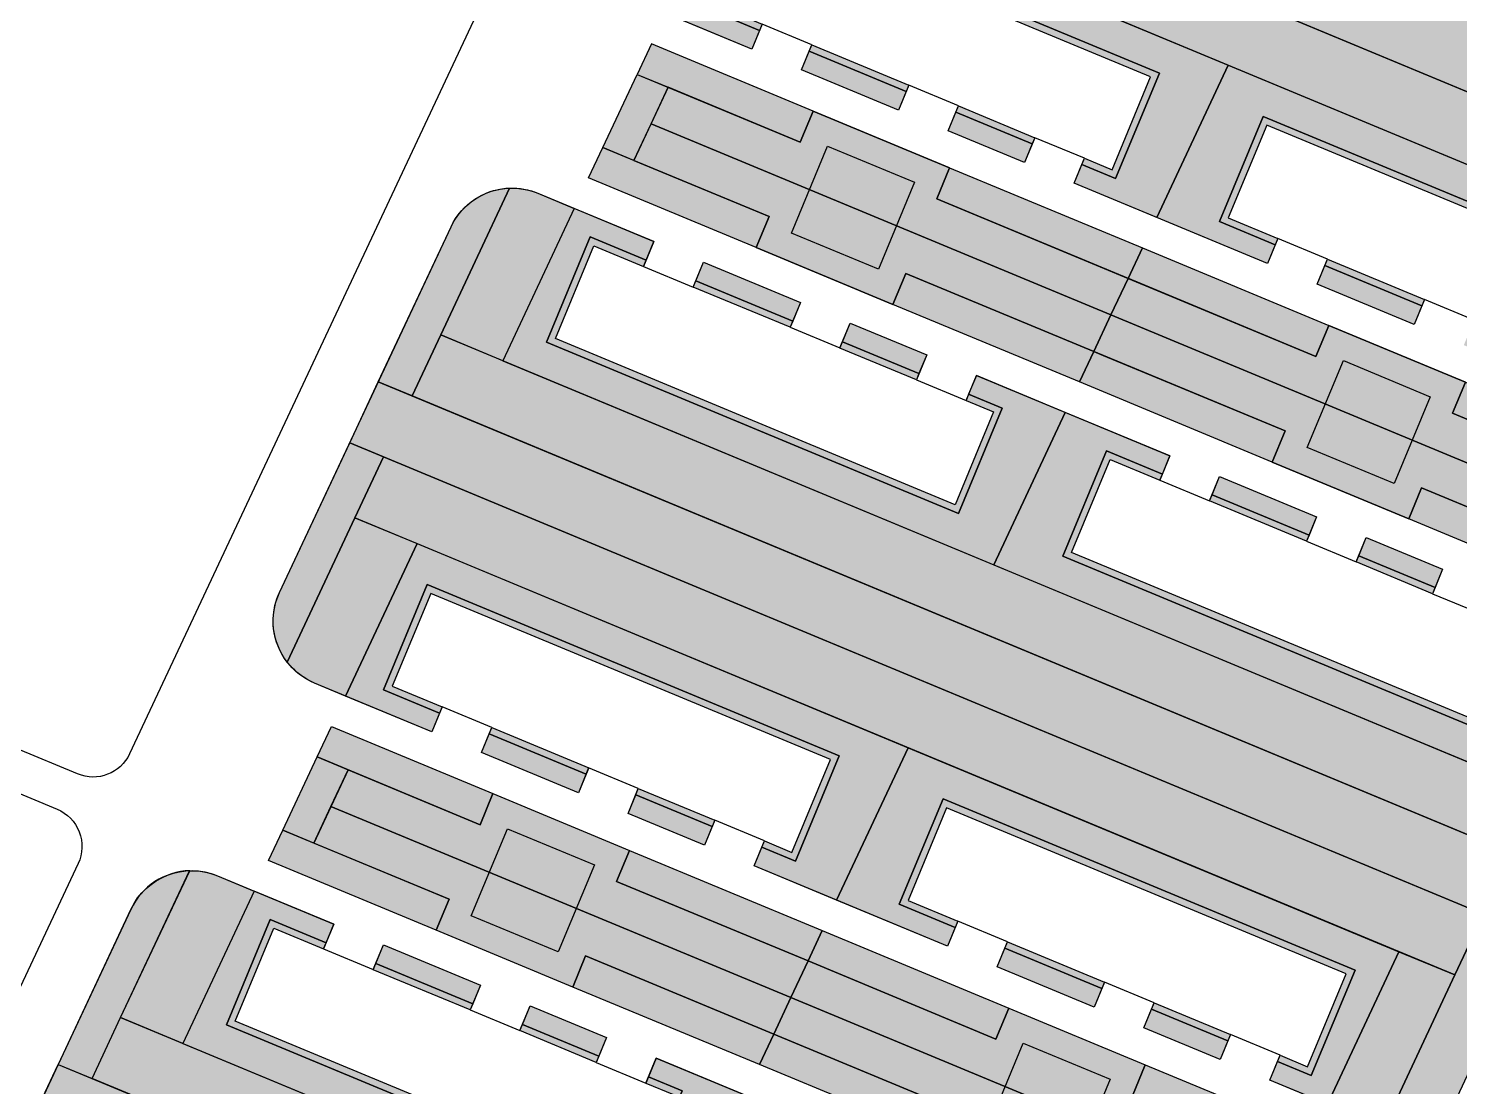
# Model space of a CAD drawing. Header units: millimetres. Extents: x 2240546 to 2245671, y 376439 to 383894.
# Drawn here: x 2244306 to 2244518.9, y 380780.5 to 380937.8 of the extents above; entities that cross this region are included whole.
import ezdxf

# ---------------------------------------------------------------- set-up
doc = ezdxf.new("R2010")
doc.units = ezdxf.units.MM
for name, color, linetype, true_color in [('благоустройство_внутридворовые_дороги', 7, 'Continuous', 0x000000), ('благоустройство_внутридворовые_площадки', 7, 'Continuous', 0x000000), ('благоустройство_детская_площадка', 7, 'Continuous', 0x000000), ('благоустройство_зеленые насаждения', 7, 'Continuous', 0x000000), ('благоустройство_озеленение', 7, 'Continuous', 0x000000), ('благоустройство_отмостка', 7, 'Continuous', 0x000000), ('благоустройство_парковка', 7, 'Continuous', 0x000000), ('благоустройство_спорт', 7, 'Continuous', 0x000000)]:
    doc.layers.add(name, color=color, linetype=linetype, true_color=true_color)
for name, color, linetype, transparency in [('благоустройство_штриховка_внутридомовые_площадки', 221, 'Continuous', 0.5), ('благоустройство_штриховка_зеленые насаждения', 90, 'Continuous', 0.5), ('благоустройство_штриховка_озеленение', 105, 'Continuous', 0.5), ('благоустройство_штриховка_отмостка', 160, 'Continuous', 0.5), ('благоустройство_штриховка_парковка', 252, 'Continuous', 0.5), ('благоустройство_штриховка_спорт', 165, 'Continuous', 0.5)]:
    doc.layers.add(name, color=color, linetype=linetype, transparency=transparency)

msp = doc.modelspace()

# ---------------------------------------------------------------- hatches: boundary and pattern name
at = {"layer": 'благоустройство_штриховка_внутридомовые_площадки'}
h = msp.add_hatch(color=256, dxfattribs=at)
h.dxf.hatch_style = 1
edge = h.paths.add_edge_path()
edge.add_line((2244367.343417625, 380892.2313197318), (2244377.586707263, 380914.0657380833))
edge.add_arc((2244377.939954362, 380904.0719792019), 10.00000000467697, 67.43957013998647, 92.02437795062968, ccw=False)
edge.add_line((2244381.776530715, 380913.3067332312), (2244387.216188899, 380911.0468285386))
edge.add_line((2244387.216188899, 380911.0468285386), (2244376.587487476, 380888.3908731219))
edge.add_line((2244376.587487476, 380888.3908731219), (2244367.343417625, 380892.2313197318))
h = msp.add_hatch(color=256, dxfattribs=at)
h.dxf.hatch_style = 1
edge = h.paths.add_edge_path()
edge.add_line((2244344.518691376, 380843.5785295436), (2244354.588975918, 380865.0441732317))
edge.add_line((2244354.588975918, 380865.0441732317), (2244363.833045769, 380861.2037266214))
edge.add_line((2244363.833045769, 380861.2037266214), (2244353.204344346, 380838.5477712043))
edge.add_line((2244353.204344346, 380838.5477712043), (2244348.589852849, 380840.4648605937))
edge.add_arc((2244352.426429201, 380849.6996146177), 9.999999999399668, 217.7421184264968, 247.4395701331427, ccw=False)
h = msp.add_hatch(color=256, dxfattribs=at)
h.dxf.hatch_style = 1
edge = h.paths.add_edge_path()
edge.add_line((2244319.726835251, 380790.732639464), (2244329.971985568, 380812.5710240033))
edge.add_arc((2244330.314707398, 380802.5768986519), 9.9999999896431, 67.4395701181428, 91.96403605844182, ccw=False)
edge.add_line((2244334.151283749, 380811.8116526657), (2244339.599606524, 380809.5481482708))
edge.add_line((2244339.599606524, 380809.5481482708), (2244328.970905102, 380786.8921928538))
edge.add_line((2244328.970905102, 380786.8921928538), (2244319.726835251, 380790.732639464))
h = msp.add_hatch(color=256, dxfattribs=at)
h.dxf.hatch_style = 1
h.paths.add_polyline_path([(2244509.889349406, 380800.5246701793), (2244518.20901227, 380797.0682682307), (2244507.580310846, 380774.412312813), (2244499.260647983, 380777.8687147614)])
at = {"layer": 'благоустройство_штриховка_зеленые насаждения'}
h = msp.add_hatch(color=256, dxfattribs=at)
h.dxf.hatch_style = 1
h.paths.add_polyline_path([(2244402.205558292, 380966.5428534996), (2244406.457038861, 380975.6052356663), (2244570.077075216, 380907.6293306646), (2244565.825594646, 380898.5669484979)])
h = msp.add_hatch(color=256, dxfattribs=at)
h.dxf.hatch_style = 1
h.paths.add_polyline_path([(2244391.467669468, 380920.1092107057), (2244396.569446151, 380930.9840693056), (2244401.191481076, 380929.0638460004), (2244396.089704393, 380918.1889874006)])
h = msp.add_hatch(color=256, dxfattribs=at)
h.dxf.hatch_style = 1
h.paths.add_polyline_path([(2244358.840456487, 380874.1065553984), (2244522.46049284, 380806.1306503973), (2244518.20901227, 380797.0682682307), (2244354.588975918, 380865.0441732317)])
h.paths.add_polyline_path([(2244367.343417625, 380892.2313197317), (2244530.963453978, 380824.2554147307), (2244526.711973409, 380815.193032564), (2244363.091937056, 380883.168937565)])
h.paths.add_polyline_path([(2244539.852528833, 380871.4571468465), (2244542.625749788, 380870.3050128635), (2244537.523973105, 380859.4301542635), (2244534.750752151, 380860.5822882465)])
h = msp.add_hatch(color=256, dxfattribs=at)
h.dxf.hatch_style = 1
h.paths.add_polyline_path([(2244348.473122019, 380816.6903071326), (2244343.851087094, 380818.6105304377), (2244348.952863777, 380829.4853890373), (2244353.574898702, 380827.5651657324)])
h = msp.add_hatch(color=256, dxfattribs=at)
h.dxf.hatch_style = 1
h.paths.add_polyline_path([(2244311.223874113, 380772.6078751304), (2244474.843910464, 380704.6319701301), (2244470.592429894, 380695.5695879635), (2244306.972393544, 380763.5454929637)])
h.paths.add_polyline_path([(2244319.726835251, 380790.732639464), (2244483.346871602, 380722.7567344636), (2244479.095391033, 380713.6943522969), (2244315.475354682, 380781.6702572972)])
h.paths.add_polyline_path([(2244492.235946459, 380769.9584665784), (2244495.009167412, 380768.8063325964), (2244489.907390731, 380757.9314739958), (2244487.134169776, 380759.0836079788)])
at = {"layer": 'благоустройство_штриховка_озеленение'}
h = msp.add_hatch(color=256, dxfattribs=at)
h.dxf.hatch_style = 1
edge = h.paths.add_edge_path()
edge.add_line((2244401.438207031, 380977.6903081508), (2244407.912193461, 380991.4871452539))
edge.add_arc((2244412.438640624, 380989.3631687745), 4.999999999993245, 67.43957012962238, 154.8622930012355, ccw=False)
edge.add_line((2244414.3569288, 380993.9805457868), (2244581.145805207, 380924.6881469409))
edge.add_arc((2244579.22751703, 380920.0707699288), 5.000000000137773, -25.13291684647203, 67.4395701236711, ccw=False)
edge.add_line((2244583.75414175, 380917.9471718855), (2244577.4723311, 380904.5569733747))
edge.add_line((2244577.4723311, 380904.5569733747), (2244401.438207031, 380977.6903081508))
h = msp.add_hatch(color=256, dxfattribs=at)
h.dxf.hatch_style = 1
h.paths.add_polyline_path([(2244421.010855404, 380931.6585504254), (2244422.160844998, 380934.4293851497), (2244436.586197197, 380928.4363760262), (2244435.436207602, 380925.6655413016)], flags=17)
h.paths.add_polyline_path([(2244442.824011287, 380922.5962800263), (2244443.974000881, 380925.3671147508), (2244455.345990413, 380920.6426244174), (2244454.192305337, 380917.8733249799)], flags=17)
h.paths.add_polyline_path([(2244400.82092672, 380940.0464514723), (2244411.449628143, 380962.7024068895), (2244484.477779961, 380932.3628786684), (2244473.849078538, 380909.7069232509), (2244461.580112097, 380914.804062427), (2244462.733797173, 380917.5733618647), (2244467.742558644, 380915.4924731085), (2244474.252684813, 380931.1487516934), (2244412.962473826, 380956.6117552019), (2244406.452347656, 380940.9554766165), (2244414.773041313, 380937.498646425), (2244413.623051719, 380934.7278117008)])
h = msp.add_hatch(color=256, dxfattribs=at)
h.dxf.hatch_style = 1
h.paths.add_polyline_path([(2244490.340447638, 380902.8555878993), (2244473.849078538, 380909.706923251), (2244484.477779961, 380932.3628786684), (2244557.50593178, 380902.0233504474), (2244546.877230357, 380879.3673950294), (2244538.297508017, 380882.9318386253), (2244539.451284172, 380885.7013566886), (2244544.460045497, 380883.6204679932), (2244550.970080733, 380899.2765278922), (2244489.679869746, 380924.7395314007), (2244483.169834509, 380909.083471501), (2244491.49052802, 380905.6266413703)])
h.paths.add_polyline_path([(2244497.728251323, 380899.7863266238), (2244498.878331705, 380902.5573800948), (2244513.303683904, 380896.5643709713), (2244512.153603522, 380893.7933175)], flags=17)
h.paths.add_polyline_path([(2244519.541407207, 380890.7240562247), (2244520.691487588, 380893.495109696), (2244532.063477412, 380888.7706192414), (2244530.909701257, 380886.0011011782)], flags=17)
h = msp.add_hatch(color=256, dxfattribs=at)
h.dxf.hatch_style = 1
h.paths.add_polyline_path([(2244399.070148169, 380906.1221039928), (2244387.216188899, 380911.0468285388), (2244376.587487476, 380888.3908731218), (2244449.615639294, 380858.0513449009), (2244460.244340717, 380880.7073003174), (2244447.027209258, 380886.1983544237), (2244445.879137747, 380883.4272005071), (2244450.887914384, 380881.3463486699), (2244444.387765665, 380865.6861814624), (2244383.097367303, 380891.1487339488), (2244389.597516021, 380906.8089011578), (2244397.918234971, 380903.3521322568)])
h.paths.add_polyline_path([(2244406.457951834, 380903.0528427254), (2244420.883303996, 380897.0598336171), (2244419.731457541, 380894.2900223757), (2244405.306061241, 380900.2829253466)], flags=17)
h.paths.add_polyline_path([(2244428.271107662, 380893.9905723497), (2244439.639402445, 380889.2676169986), (2244438.491308401, 380886.4964086946), (2244427.119283811, 380891.2208154655)], flags=17)
h = msp.add_hatch(color=256, dxfattribs=at)
h.dxf.hatch_style = 1
h.paths.add_polyline_path([(2244358.065214273, 380885.257288344), (2244534.107229298, 380812.1206752744), (2244529.855748726, 380803.0582931065), (2244353.812960079, 380876.1952275795)])
h = msp.add_hatch(color=256, dxfattribs=at)
h.dxf.hatch_style = 1
h.paths.add_polyline_path([(2244460.244340717, 380880.7073003173), (2244449.615639294, 380858.0513449009), (2244522.643791114, 380827.7118166797), (2244533.272492536, 380850.3677720957), (2244523.774752703, 380854.3136058396), (2244522.65805542, 380851.6181813669), (2244527.666832057, 380849.5373295299), (2244521.166683338, 380833.8771623225), (2244459.876284976, 380859.3397148089), (2244466.376433695, 380874.9998820178), (2244474.697152643, 380871.5431131171), (2244475.817590638, 380874.2373973593)])
h.paths.add_polyline_path([(2244482.084978914, 380868.4739062068), (2244483.205394304, 380871.1681360917), (2244497.630746466, 380865.1751269831), (2244496.510375214, 380862.4810032358)], flags=17)
h.paths.add_polyline_path([(2244505.018550132, 380862.1058657156), (2244516.38694589, 380857.3828684146), (2244515.270226075, 380854.6873895546), (2244503.898201485, 380859.4117963255)], flags=17)
h = msp.add_hatch(color=256, dxfattribs=at)
h.dxf.hatch_style = 1
h.paths.add_polyline_path([(2244374.544454104, 380832.9311382633), (2244388.969806302, 380826.9381291398), (2244387.819635132, 380824.166856919), (2244373.394282934, 380830.1598660427)], flags=17)
h.paths.add_polyline_path([(2244396.357609987, 380823.8688678644), (2244407.729599811, 380819.14437741), (2244406.575732575, 380816.3746407185), (2244395.207438817, 380821.0975956436)], flags=17)
h.paths.add_polyline_path([(2244366.006479249, 380833.229127318), (2244353.204344346, 380838.5477712043), (2244363.833045769, 380861.2037266215), (2244436.861197587, 380830.8641984005), (2244426.232496164, 380808.208242983), (2244413.963539335, 380813.3053781656), (2244415.117406571, 380816.0751148571), (2244420.126167896, 380813.9942261616), (2244426.636203132, 380829.6502860606), (2244365.345992145, 380855.1132895692), (2244358.835956907, 380839.4572296694), (2244367.156650419, 380836.0003995387)])
h = msp.add_hatch(color=256, dxfattribs=at)
h.dxf.hatch_style = 1
h.paths.add_polyline_path([(2244442.723865264, 380801.3569076313), (2244426.232496164, 380808.208242983), (2244436.861197587, 380830.8641984005), (2244509.889349406, 380800.5246701793), (2244499.260647983, 380777.8687147614), (2244490.680925643, 380781.4331583574), (2244491.834701798, 380784.2026764206), (2244496.843463123, 380782.1217877252), (2244503.362406565, 380797.7992710733), (2244442.063151164, 380823.240523565), (2244435.553252134, 380807.5847912329), (2244443.873945646, 380804.1279611023)])
h.paths.add_polyline_path([(2244450.111668949, 380798.2876463559), (2244451.261749331, 380801.0586998268), (2244465.687101529, 380795.0656907034), (2244464.537021148, 380792.294637232)], flags=17)
h.paths.add_polyline_path([(2244471.924824833, 380789.2253759567), (2244473.074905214, 380791.996429428), (2244484.446895038, 380787.2719389734), (2244483.293118883, 380784.5024209103)], flags=17)
h = msp.add_hatch(color=256, dxfattribs=at)
h.dxf.hatch_style = 1
h.paths.add_polyline_path([(2244351.453565764, 380804.6234237375), (2244339.599606525, 380809.5481482708), (2244328.970905102, 380786.8921928538), (2244401.99905692, 380756.5526646329), (2244412.627758343, 380779.2086200492), (2244399.410626852, 380784.6996741684), (2244398.262555342, 380781.9285202518), (2244403.271331979, 380779.8476684146), (2244396.77118326, 380764.1875012072), (2244335.480784898, 380789.6500536936), (2244341.980933616, 380805.3102209025), (2244350.301652566, 380801.8534520015)])
h.paths.add_polyline_path([(2244358.84136943, 380801.55416247), (2244373.26672159, 380795.5611533619), (2244372.114875136, 380792.7913421204), (2244357.689478836, 380798.7842450913)], flags=17)
h.paths.add_polyline_path([(2244380.654525256, 380792.4918920945), (2244392.022820039, 380787.7689367436), (2244390.874725996, 380784.9977284395), (2244379.502701406, 380789.7221352104)], flags=17)
h = msp.add_hatch(color=256, dxfattribs=at)
h.dxf.hatch_style = 1
h.paths.add_polyline_path([(2244306.187713114, 380774.7001470141), (2244310.439967307, 380783.7622077789), (2244486.490646922, 380710.6219950048), (2244482.239166352, 380701.5596128386)])
at = {"layer": 'благоустройство_штриховка_отмостка'}
h = msp.add_hatch(color=256, dxfattribs=at)
h.dxf.hatch_style = 1
h.paths.add_polyline_path([(2244414.773041313, 380937.498646425), (2244406.452347656, 380940.9554766165), (2244412.962473826, 380956.6117552019), (2244474.252684813, 380931.1487516934), (2244467.742558644, 380915.4924731085), (2244462.733797173, 380917.5733618647), (2244463.118358865, 380918.4964616768), (2244467.203028975, 380916.7994864559), (2244472.945263588, 380930.6090536538), (2244413.502003496, 380955.3047418545), (2244407.759768881, 380941.495174656), (2244415.15755171, 380938.4251024252)])
h.paths.add_polyline_path([(2244422.160844998, 380934.4293851497), (2244422.544174863, 380935.3529967243), (2244436.969527061, 380929.3599876008), (2244436.586197197, 380928.4363760262)], flags=17)
h.paths.add_polyline_path([(2244443.974000881, 380925.3671147508), (2244444.357330746, 380926.2907263254), (2244455.730552105, 380921.5657242296), (2244455.345990413, 380920.6426244174)], flags=17)
h = msp.add_hatch(color=256, dxfattribs=at)
h.dxf.hatch_style = 1
h.paths.add_polyline_path([(2244498.878331705, 380902.5573800948), (2244499.26166157, 380903.4809916695), (2244513.687013768, 380897.487982546), (2244513.303683904, 380896.5643709713)], flags=17)
h.paths.add_polyline_path([(2244520.691487588, 380893.495109696), (2244521.074817453, 380894.4187212706), (2244532.448039104, 380889.6937190536), (2244532.063477412, 380888.7706192414)], flags=17)
h.paths.add_polyline_path([(2244491.49052802, 380905.6266413703), (2244483.169834509, 380909.083471501), (2244489.679869746, 380924.7395314007), (2244550.970080733, 380899.2765278922), (2244544.460045497, 380883.6204679932), (2244539.451284172, 380885.7013566886), (2244539.835845864, 380886.6244565008), (2244543.920515941, 380884.9274812935), (2244549.662659508, 380898.7368298526), (2244490.219399415, 380923.4325180533), (2244484.477255734, 380909.6231695406), (2244491.873857884, 380906.5502529449)])
h = msp.add_hatch(color=256, dxfattribs=at)
h.dxf.hatch_style = 1
h.paths.add_polyline_path([(2244405.306061241, 380900.2829253466), (2244419.731457541, 380894.2900223757), (2244419.347478929, 380893.3666803199), (2244404.92208263, 380899.3595832908)], flags=17)
h.paths.add_polyline_path([(2244427.119283811, 380891.2208154655), (2244438.491308401, 380886.4964086945), (2244438.103906689, 380885.5613190577), (2244426.729904145, 380890.2844856537)], flags=17)
h.paths.add_polyline_path([(2244397.918234971, 380903.3521322568), (2244389.597516021, 380906.8089011578), (2244383.097367303, 380891.1487339488), (2244444.387765665, 380865.6861814624), (2244450.887914384, 380881.3463486699), (2244445.879137747, 380883.427200507), (2244445.496390966, 380882.5033466979), (2244449.581073417, 380880.8064015958), (2244443.84765009, 380866.9934302532), (2244384.404208269, 380891.688681023), (2244390.137631596, 380905.501652367), (2244397.533164771, 380902.4261652913)])
h = msp.add_hatch(color=256, dxfattribs=at)
h.dxf.hatch_style = 1
h.paths.add_polyline_path([(2244474.697152643, 380871.5431131171), (2244466.376433695, 380874.9998820178), (2244459.876284976, 380859.3397148089), (2244521.166683338, 380833.8771623225), (2244527.666832057, 380849.5373295299), (2244522.65805542, 380851.6181813668), (2244522.27530864, 380850.6943275577), (2244526.359991091, 380848.9973824559), (2244520.626567763, 380835.1844111132), (2244461.183125942, 380859.8796618831), (2244466.91654927, 380873.692633227), (2244474.313174033, 380870.6197710612)])
h.paths.add_polyline_path([(2244482.084978914, 380868.4739062068), (2244496.510375214, 380862.4810032357), (2244496.122085838, 380861.5472952098), (2244481.698818426, 380867.5453174555)], flags=17)
h.paths.add_polyline_path([(2244503.898201485, 380859.4117963255), (2244515.270226075, 380854.6873895546), (2244514.882824362, 380853.7522999177), (2244503.514222874, 380858.4884542695)], flags=17)
h = msp.add_hatch(color=256, dxfattribs=at)
h.dxf.hatch_style = 1
h.paths.add_polyline_path([(2244374.927783968, 380833.8547498379), (2244389.357439649, 380827.8721097102), (2244388.969806302, 380826.9381291398), (2244374.544454104, 380832.9311382633)], flags=17)
h.paths.add_polyline_path([(2244396.740939852, 380824.792479439), (2244408.114161503, 380820.0674772221), (2244407.729599811, 380819.14437741), (2244396.357609987, 380823.8688678644)], flags=17)
h.paths.add_polyline_path([(2244367.156650419, 380836.0003995386), (2244358.835956907, 380839.4572296694), (2244365.345992145, 380855.1132895692), (2244426.636203132, 380829.6502860606), (2244420.126167896, 380813.9942261616), (2244415.117406571, 380816.0751148571), (2244415.501968263, 380816.9982146692), (2244419.586638226, 380815.3012395091), (2244425.328781907, 380829.1105880211), (2244365.885521814, 380853.8062762217), (2244360.143378133, 380839.996927709), (2244367.539980283, 380836.9240111132)])
h = msp.add_hatch(color=256, dxfattribs=at)
h.dxf.hatch_style = 1
h.paths.add_polyline_path([(2244451.261749331, 380801.0586998268), (2244451.645079195, 380801.9823114015), (2244466.070431394, 380795.989302278), (2244465.687101529, 380795.0656907033)], flags=17)
h.paths.add_polyline_path([(2244473.074905214, 380791.996429428), (2244473.458235105, 380792.920040992), (2244484.83145673, 380788.1950387856), (2244484.446895038, 380787.2719389734)], flags=17)
h.paths.add_polyline_path([(2244443.873945646, 380804.1279611023), (2244435.553252134, 380807.5847912329), (2244442.063151164, 380823.240523565), (2244503.362406565, 380797.7992710733), (2244496.843463123, 380782.1217877252), (2244491.834701798, 380784.2026764206), (2244492.21926349, 380785.1257762327), (2244496.301351706, 380783.4225922001), (2244502.046077134, 380797.2381495846), (2244442.602817041, 380821.9338377853), (2244436.860673356, 380808.1244892742), (2244444.25727551, 380805.0515726769)])
h = msp.add_hatch(color=256, dxfattribs=at)
h.dxf.hatch_style = 1
h.paths.add_polyline_path([(2244357.689478836, 380798.7842450913), (2244372.114875136, 380792.7913421205), (2244371.730896525, 380791.8680000646), (2244357.303318348, 380797.8556563401)], flags=17)
h.paths.add_polyline_path([(2244379.502701406, 380789.7221352103), (2244390.874725996, 380784.9977284395), (2244390.491979216, 380784.0738746304), (2244379.118722795, 380788.7987931545)], flags=17)
h.paths.add_polyline_path([(2244350.301652566, 380801.8534520015), (2244341.980933616, 380805.3102209025), (2244335.480784898, 380789.6500536936), (2244396.77118326, 380764.1875012072), (2244403.271331979, 380779.8476684146), (2244398.262555342, 380781.9285202518), (2244397.878151216, 380781.0006660293), (2244401.964491013, 380779.3077213405), (2244396.231067685, 380765.4947499979), (2244336.787625864, 380790.1900007678), (2244342.521049191, 380804.0029721117), (2244349.917673955, 380800.9301099456)])
at = {"layer": 'благоустройство_штриховка_парковка'}
h = msp.add_hatch(color=256, dxfattribs=at)
h.dxf.hatch_style = 1
edge = h.paths.add_edge_path()
edge.add_line((2244402.205558292, 380966.5428534996), (2244406.457038861, 380975.6052356663))
edge.add_line((2244406.457038861, 380975.6052356663), (2244401.438207031, 380977.6903081508))
edge.add_line((2244401.438207031, 380977.6903081508), (2244390.998781829, 380955.4426481494))
edge.add_arc((2244400.051676155, 380951.1946951895), 10.00000000090257, 154.8622929963306, 217.6817614920284)
edge.add_line((2244392.1374946, 380945.0819437355), (2244402.205558292, 380966.5428534996))
h.paths.add_polyline_path([(2244396.569446151, 380930.9840693056), (2244420.808195015, 380920.9140868824), (2244422.726466446, 380925.5314708516), (2244398.695186435, 380935.5152603889)])
h.paths.add_polyline_path([(2244443.0429253, 380917.0910028759), (2244471.723338254, 380905.1757321683), (2244469.59759797, 380900.6445410844), (2244441.124653868, 380912.4736189068)])
h = msp.add_hatch(color=256, dxfattribs=at)
h.dxf.hatch_style = 1
edge = h.paths.add_edge_path()
edge.add_line((2244363.091937056, 380883.1689375649), (2244358.065214273, 380885.2572883441))
edge.add_line((2244358.065214273, 380885.2572883441), (2244368.887060037, 380908.3199321671))
edge.add_arc((2244377.939954362, 380904.0719792059), 10.00000000097554, 92.02437794343172, 154.8622929891588, ccw=False)
edge.add_line((2244377.586707265, 380914.0657380834), (2244367.343417625, 380892.2313197317))
edge.add_line((2244367.343417625, 380892.2313197317), (2244363.091937056, 380883.1689375649))
h.paths.add_polyline_path([(2244391.467669468, 380920.1092107057), (2244416.204343581, 380909.832365357), (2244414.28607215, 380905.2149813882), (2244389.341929183, 380915.5780196226)])
h.paths.add_polyline_path([(2244436.520802435, 380901.3918973814), (2244464.495821286, 380889.7696824847), (2244462.370081002, 380885.2384914015), (2244434.602531004, 380896.7745134124)])
h = msp.add_hatch(color=256, dxfattribs=at)
h.dxf.hatch_style = 1
h.paths.add_polyline_path([(2244471.723338254, 380905.1757321682), (2244499.458911099, 380893.6529950575), (2244497.540639896, 380889.0356109937), (2244469.597597969, 380900.6445410846)])
h.paths.add_polyline_path([(2244519.775369953, 380885.212527082), (2244544.751490073, 380874.8362039471), (2244542.625749788, 380870.3050128636), (2244517.857098751, 380880.5951430174)])
edge = h.paths.add_edge_path()
edge.add_line((2244570.077075216, 380907.6293306646), (2244577.4723311, 380904.5569733747))
edge.add_line((2244577.4723311, 380904.5569733747), (2244564.622479182, 380877.166452136))
edge.add_arc((2244560.095854463, 380879.2900501794), 4.999999999370339, 247.4395701206003, 334.86708314778764, ccw=False)
edge.add_line((2244558.177566286, 380874.672673168), (2244555.196893222, 380875.9109930802))
edge.add_line((2244555.196893222, 380875.9109930802), (2244565.825594646, 380898.5669484978))
edge.add_line((2244565.825594646, 380898.5669484978), (2244570.077075216, 380907.6293306646))
h = msp.add_hatch(color=256, dxfattribs=at)
h.dxf.hatch_style = 1
h.paths.add_polyline_path([(2244464.495821287, 380889.7696824845), (2244492.93678901, 380877.9538892407), (2244491.018517807, 380873.3365051761), (2244462.370081002, 380885.2384914015)])
h.paths.add_polyline_path([(2244513.253247864, 380869.5134212651), (2244537.523973105, 380859.4301542635), (2244535.39823282, 380854.8989631805), (2244511.334976661, 380864.8960372015)])
edge = h.paths.add_edge_path()
edge.add_line((2244541.5921554, 380846.9113701468), (2244544.157924259, 380845.8454220878))
edge.add_arc((2244542.239636082, 380841.2280450755), 5.000000000120378, -25.132916845868124, 67.43957012936647, ccw=False)
edge.add_line((2244546.766260802, 380839.1044470323), (2244534.107229297, 380812.1206752727))
edge.add_line((2244534.107229297, 380812.1206752727), (2244526.711973409, 380815.193032564))
edge.add_line((2244526.711973409, 380815.193032564), (2244530.963453978, 380824.2554147306))
edge.add_line((2244530.963453978, 380824.2554147306), (2244541.5921554, 380846.9113701468))
h = msp.add_hatch(color=256, dxfattribs=at)
h.dxf.hatch_style = 1
edge = h.paths.add_edge_path()
edge.add_line((2244353.812960079, 380876.1952275795), (2244358.840456487, 380874.1065553984))
edge.add_line((2244358.840456487, 380874.1065553984), (2244354.588975918, 380865.0441732318))
edge.add_line((2244354.588975918, 380865.0441732318), (2244344.518691376, 380843.5785295433))
edge.add_arc((2244352.426429204, 380849.6996146181), 10.0000000019799, 154.8622929961819, 217.742118419599, ccw=False)
edge.add_line((2244343.373534877, 380853.9475675785), (2244353.812960079, 380876.1952275795))
h.paths.add_polyline_path([(2244351.078604061, 380834.0165801207), (2244375.109889203, 380824.0327884517), (2244373.191618013, 380819.4154043824), (2244348.952863776, 380829.4853890376)])
h.paths.add_polyline_path([(2244395.426348057, 380815.592320476), (2244424.10675588, 380803.6770519002), (2244421.981015595, 380799.1458608167), (2244393.508076868, 380810.9749364065)])
h = msp.add_hatch(color=256, dxfattribs=at)
h.dxf.hatch_style = 1
edge = h.paths.add_edge_path()
edge.add_arc((2244330.314707397, 380802.5768986402), 10.00000000131506, 91.57914637659243, 154.8622929858377)
edge.add_line((2244321.261813072, 380806.824851602), (2244310.439967307, 380783.7622077789))
edge.add_line((2244310.439967307, 380783.7622077789), (2244315.475354682, 380781.6702572974))
edge.add_line((2244315.475354682, 380781.6702572974), (2244319.726835251, 380790.7326394639))
edge.add_line((2244319.726835251, 380790.7326394639), (2244330.039129253, 380812.5731007546))
h.paths.add_polyline_path([(2244343.851087094, 380818.6105304377), (2244368.587767158, 380808.3336826165), (2244366.669495969, 380803.7162985472), (2244341.725346809, 380814.0793393545)])
h.paths.add_polyline_path([(2244388.904226013, 380799.8932146407), (2244416.879238912, 380788.2710022168), (2244414.753498628, 380783.7398111331), (2244386.985954823, 380795.2758305714)])
h = msp.add_hatch(color=256, dxfattribs=at)
h.dxf.hatch_style = 1
h.paths.add_polyline_path([(2244424.10675588, 380803.6770519001), (2244451.842328725, 380792.1543147898), (2244449.924057522, 380787.5369307256), (2244421.981015595, 380799.1458608166)])
h.paths.add_polyline_path([(2244472.158787579, 380783.7138468138), (2244497.134907699, 380773.3375236788), (2244495.009167414, 380768.8063325956), (2244470.240516377, 380779.0964627499)])
edge = h.paths.add_edge_path()
edge.add_line((2244518.20901227, 380797.0682682307), (2244522.46049284, 380806.1306503973))
edge.add_line((2244522.46049284, 380806.1306503973), (2244529.855748726, 380803.0582931066))
edge.add_line((2244529.855748726, 380803.0582931066), (2244517.005896808, 380775.6677718679))
edge.add_arc((2244512.479272089, 380777.7913699115), 4.999999999444505, 247.43957012085622, 334.86708314597604, ccw=False)
edge.add_line((2244510.560983912, 380773.1739929), (2244507.580310846, 380774.4123128129))
edge.add_line((2244507.580310846, 380774.4123128129), (2244518.20901227, 380797.0682682307))
h = msp.add_hatch(color=256, dxfattribs=at)
h.dxf.hatch_style = 1
h.paths.add_polyline_path([(2244416.879238912, 380788.2710022168), (2244445.320206636, 380776.455208973), (2244443.401935433, 380771.8378249088), (2244414.753498628, 380783.7398111331)])
h.paths.add_polyline_path([(2244465.63666549, 380768.0147409971), (2244489.907390729, 380757.9314739968), (2244487.781650446, 380753.4002829117), (2244463.718394287, 380763.3973569329)])
edge = h.paths.add_edge_path()
edge.add_line((2244493.975573024, 380745.4126898796), (2244496.541341885, 380744.3467418197))
edge.add_arc((2244494.623053708, 380739.7293648074), 5.000000000120378, -25.13291684526422, 67.43957012936647, ccw=False)
edge.add_line((2244499.149678428, 380737.6057667643), (2244486.490646922, 380710.6219950048))
edge.add_line((2244486.490646922, 380710.6219950048), (2244479.095391033, 380713.6943522969))
edge.add_line((2244479.095391033, 380713.6943522969), (2244483.346871602, 380722.7567344636))
edge.add_line((2244483.346871602, 380722.7567344636), (2244493.975573024, 380745.4126898796))
at = {"layer": 'благоустройство_штриховка_спорт'}
h = msp.add_hatch(color=256, dxfattribs=at)
h.dxf.hatch_style = 1
h.paths.add_polyline_path([(2244398.640592735, 380923.6264167004), (2244401.191481076, 380929.0638460004), (2244420.808195015, 380920.9140868824), (2244422.726466446, 380925.5314708516), (2244443.0429253, 380917.0910028759), (2244441.124653868, 380912.4736189068), (2244469.59759797, 380900.6445410844), (2244467.046709628, 380895.2071117844)])
h = msp.add_hatch(color=256, dxfattribs=at)
h.dxf.hatch_style = 1
h.paths.add_polyline_path([(2244398.640592735, 380923.6264167004), (2244467.046709628, 380895.2071117844), (2244464.495821287, 380889.7696824846), (2244436.520802435, 380901.3918973814), (2244434.602531004, 380896.7745134122), (2244414.28607215, 380905.2149813878), (2244416.204343581, 380909.832365357), (2244396.089704393, 380918.1889874006)])
h = msp.add_hatch(color=256, dxfattribs=at)
h.dxf.hatch_style = 1
h.paths.add_polyline_path([(2244467.046709628, 380895.2071117844), (2244469.59759797, 380900.6445410844), (2244497.540639896, 380889.0356109936), (2244499.458911099, 380893.6529950575), (2244519.775369953, 380885.2125270818), (2244517.857098751, 380880.5951430179), (2244539.852528833, 380871.4571468465), (2244537.301640492, 380866.0197175466)])
h = msp.add_hatch(color=256, dxfattribs=at)
h.dxf.hatch_style = 1
h.paths.add_polyline_path([(2244464.495821287, 380889.7696824846), (2244467.046709628, 380895.2071117844), (2244537.301640492, 380866.0197175466), (2244534.750752151, 380860.5822882467), (2244513.253247864, 380869.5134212651), (2244511.334976661, 380864.8960372012), (2244491.018517807, 380873.3365051768), (2244492.93678901, 380877.9538892407)])
h = msp.add_hatch(color=256, dxfattribs=at)
h.dxf.hatch_style = 1
h.paths.add_polyline_path([(2244351.02401036, 380822.1277364326), (2244353.574898702, 380827.5651657324), (2244373.191618013, 380819.4154043824), (2244375.109889203, 380824.0327884517), (2244395.426348057, 380815.592320476), (2244393.508076868, 380810.9749364066), (2244421.981015595, 380799.1458608167), (2244419.430127253, 380793.7084315168)])
h = msp.add_hatch(color=256, dxfattribs=at)
h.dxf.hatch_style = 1
h.paths.add_polyline_path([(2244351.02401036, 380822.1277364325), (2244419.430127253, 380793.7084315167), (2244416.879238912, 380788.2710022168), (2244388.904226013, 380799.8932146406), (2244386.985954823, 380795.2758305714), (2244366.669495969, 380803.7162985472), (2244368.587767158, 380808.3336826165), (2244348.473122019, 380816.6903071326)])
h = msp.add_hatch(color=256, dxfattribs=at)
h.dxf.hatch_style = 1
h.paths.add_polyline_path([(2244419.430127253, 380793.7084315168), (2244421.981015595, 380799.1458608167), (2244449.924057522, 380787.5369307256), (2244451.842328725, 380792.1543147895), (2244472.158787579, 380783.7138468138), (2244470.240516377, 380779.0964627499), (2244492.235946459, 380769.9584665784), (2244489.685058118, 380764.5210372787)])
h = msp.add_hatch(color=256, dxfattribs=at)
h.dxf.hatch_style = 1
h.paths.add_polyline_path([(2244416.879238912, 380788.2710022168), (2244419.430127253, 380793.7084315167), (2244489.685058118, 380764.5210372785), (2244487.134169776, 380759.0836079788), (2244465.63666549, 380768.0147409971), (2244463.718394287, 380763.3973569332), (2244443.401935433, 380771.8378249088), (2244445.320206636, 380776.4552089727)])

# ---------------------------------------------------------------- linework, layer by layer
at = {"layer": 'благоустройство_внутридворовые_дороги'}
for points in [[(2244521.074817453, 380894.4187212706), (2244513.687013768, 380897.487982546), (2244512.153603522, 380893.7933175), (2244497.728251323, 380899.7863266238), (2244499.26166157, 380903.4809916695), (2244491.873857884, 380906.5502529449), (2244490.340447638, 380902.8555878993), (2244461.580112097, 380914.804062427), (2244463.118358865, 380918.4964616768), (2244455.730552105, 380921.5657242297), (2244454.192305337, 380917.8733249799), (2244442.824011287, 380922.5962800263), (2244444.357330746, 380926.2907263254), (2244436.969527061, 380929.3599876008), (2244435.436207602, 380925.6655413017), (2244421.010855404, 380931.6585504254), (2244422.544174863, 380935.3529967244), (2244415.156371178, 380938.4222579997), (2244413.623051719, 380934.7278117008), (2244396.215099801, 380941.9599411649, -0.4274506939081382), (2244390.998781829, 380955.4426481494), (2244407.912193461, 380991.4871452539, -0.4010991823481089), (2244414.3569288, 380993.9805457867), (2244581.145805207, 380924.6881469411, -0.4274259742117173)], [(2244302.59013058, 380979.2027976693), (2244338.817520367, 380979.4089656198, -0.1001944418352354), (2244340.764262789, 380979.0264235971), (2244377.02449898, 380963.9621171366, -0.4274506938514474), (2244380.154289763, 380955.872492947), (2244321.06673115, 380829.9498593155)], [(2244510.560983912, 380773.1739929), (2244490.680925643, 380781.4331583574), (2244492.21926349, 380785.1257762327), (2244484.836133735, 380788.2062654434), (2244483.293118883, 380784.5024209103), (2244471.924824833, 380789.2253759567), (2244473.458235079, 380792.9200410026), (2244466.074734876, 380795.9996712739), (2244464.537021148, 380792.294637232), (2244450.111668949, 380798.2876463559), (2244451.645079195, 380801.9823114015), (2244444.25727551, 380805.0515726769), (2244442.723865264, 380801.3569076313), (2244413.963539335, 380813.3053781656), (2244415.501968263, 380816.9982146693), (2244408.114161503, 380820.0674772221), (2244406.575732575, 380816.3746407185), (2244395.207438817, 380821.0975956436), (2244396.740939852, 380824.7924794391), (2244389.353136167, 380827.8617407144), (2244387.819635132, 380824.166856919), (2244373.394282934, 380830.1598660427), (2244374.927783968, 380833.8547498379), (2244367.539980283, 380836.9240111133), (2244366.006479249, 380833.229127318), (2244348.589852849, 380840.464860594, -0.427450693913251), (2244343.373534877, 380853.9475675788), (2244368.887060037, 380908.3199321671, -0.4010991823070601), (2244381.776530715, 380913.3067332312), (2244399.070148169, 380906.1221039928), (2244397.53425636, 380902.4287902009), (2244404.92208263, 380899.3595832908), (2244406.457951834, 380903.0528427254), (2244420.883303996, 380897.0598336171), (2244419.347478929, 380893.3666803199), (2244426.7353052, 380890.2974734097), (2244428.271107662, 380893.9905723497), (2244439.639402445, 380889.2676169986), (2244438.108561621, 380885.5725548854), (2244445.496390966, 380882.5033466979), (2244447.027209258, 380886.1983544237), (2244475.817590638, 380874.2373973593), (2244474.313174033, 380870.6197710612), (2244481.701000303, 380867.5505641509), (2244483.205394304, 380871.1681360917), (2244497.630746466, 380865.1751269831), (2244496.122085838, 380861.5472952098), (2244503.514222873, 380858.4884542697), (2244505.018550132, 380862.1058657156), (2244516.38694589, 380857.3828684146), (2244514.887479295, 380853.7635357454), (2244522.27530864, 380850.6943275578)], [(2244321.06673115, 380829.9498593155, -0.4010991823456697), (2244313.333048743, 380826.9577786759), (2244304.240258373, 380830.7353762622, 0.09875764312065645)], [(2244295.748287912, 380752.4524870135), (2244321.261813072, 380806.8248516019, -0.4010991823036871), (2244334.151283749, 380811.8116526657), (2244351.453565764, 380804.6234237375), (2244349.917673955, 380800.9301099456), (2244357.305500225, 380797.8609030355), (2244358.84136943, 380801.55416247), (2244373.26672159, 380795.5611533619), (2244371.730896525, 380791.8680000647), (2244379.118722795, 380788.7987931545), (2244380.654525256, 380792.4918920945), (2244392.022820039, 380787.7689367436), (2244390.491979216, 380784.0738746304), (2244397.879808561, 380781.0046664426), (2244399.410626852, 380784.6996741684), (2244428.201059043, 380772.7386959949)]]:
    msp.add_lwpolyline(points, format="xyb", dxfattribs=at)
msp.add_lwpolyline([(2244539.852528833, 380871.4571468465), (2244517.857098751, 380880.5951430179), (2244519.775369953, 380885.2125270818), (2244499.458911099, 380893.6529950575), (2244497.540639896, 380889.0356109936), (2244470.984208447, 380900.0684740928), (2244468.210987492, 380901.2206080762), (2244441.124653868, 380912.4736189068), (2244443.0429253, 380917.0910028759), (2244422.726466446, 380925.5314708516), (2244420.808195015, 380920.9140868824), (2244401.191481076, 380929.0638460004), (2244396.089704393, 380918.1889874006), (2244396.089704393, 380918.1889874006), (2244416.204343581, 380909.832365357), (2244414.28607215, 380905.2149813877), (2244434.602531004, 380896.7745134118), (2244436.520802435, 380901.3918973814), (2244463.109210809, 380890.3457494763), (2244465.882431765, 380889.193615493), (2244492.93678901, 380877.9538892407), (2244491.018517807, 380873.3365051762), (2244511.334976661, 380864.8960372004), (2244513.253247864, 380869.5134212651), (2244534.750752151, 380860.5822882467)], dxfattribs=at)
msp.add_lwpolyline([(2244198.642010231, 380582.5374986363), (2244188.986291114, 380586.5489648358), (2244162.065079612, 380771.5308259528), (2244195.698001228, 380776.2975343841), (2244214.92164773, 380640.1386643603), (2244221.908993199, 380655.0262636259), (2244204.608951789, 380777.560460741), (2244220.661319701, 380779.8355220141), (2244220.661319701, 380817.9884411484), (2244292.15458499, 380817.9884411484), (2244299.678232884, 380824.3022012418, -0.2369640383968054), (2244303.043494531, 380824.7353762621), (2244310.282882865, 380821.7277741088, -0.4274506938497206), (2244313.412673648, 380813.6381499191), (2244206.375692637, 380585.5295792749, -0.401099182293535)], format="xyb", close=True, dxfattribs=at)
at = {"layer": 'благоустройство_внутридворовые_площадки'}
for points in [[(2244367.343417625, 380892.2313197318), (2244377.586707263, 380914.0657380833, -0.10768482685085), (2244381.776530715, 380913.3067332312), (2244387.216188899, 380911.0468285386), (2244376.587487476, 380888.3908731219)], [(2244344.518691376, 380843.5785295436), (2244354.588975918, 380865.0441732317), (2244363.833045769, 380861.2037266214), (2244353.204344346, 380838.5477712043), (2244348.589852849, 380840.4648605937, -0.1303097334571118)], [(2244319.726835251, 380790.732639464), (2244329.971985568, 380812.5710240033, -0.1074184901873983), (2244334.151283749, 380811.8116526657), (2244339.599606524, 380809.5481482708), (2244328.970905102, 380786.8921928538)]]:
    msp.add_lwpolyline(points, format="xyb", close=True, dxfattribs=at)
msp.add_lwpolyline([(2244509.889349406, 380800.5246701793), (2244518.20901227, 380797.0682682307), (2244507.580310846, 380774.412312813), (2244499.260647983, 380777.8687147614)], close=True, dxfattribs=at)
at = {"layer": 'благоустройство_детская_площадка'}
for points in [[(2244424.885750911, 380920.3029331352), (2244437.814406545, 380914.9317262419), (2244432.443199652, 380902.0030706076), (2244419.514544018, 380907.3742775009)], [(2244501.618196066, 380888.4244571326), (2244514.546851701, 380883.0532502393), (2244509.175644808, 380870.1245946051), (2244496.246989173, 380875.4958014984)], [(2244377.269173909, 380818.8042506351), (2244390.197829544, 380813.4330437419), (2244384.82662265, 380800.5043881076), (2244371.897967016, 380805.8755950009)], [(2244454.001613692, 380786.9257768646), (2244466.930269327, 380781.5545699713), (2244461.559062434, 380768.6259143371), (2244448.630406799, 380773.9971212303)]]:
    msp.add_lwpolyline(points, close=True, dxfattribs=at)
at = {"layer": 'благоустройство_зеленые насаждения'}
for points in [[(2244402.205558292, 380966.5428534996), (2244406.457038861, 380975.6052356663), (2244570.077075216, 380907.6293306646), (2244565.825594646, 380898.5669484979)], [(2244391.467669468, 380920.1092107057), (2244396.569446151, 380930.9840693056), (2244401.191481076, 380929.0638460004), (2244396.089704393, 380918.1889874006)], [(2244367.343417625, 380892.2313197317), (2244530.963453978, 380824.2554147307), (2244526.711973409, 380815.193032564), (2244363.091937056, 380883.168937565)], [(2244358.840456487, 380874.1065553984), (2244522.46049284, 380806.1306503973), (2244518.20901227, 380797.0682682307), (2244354.588975918, 380865.0441732317)], [(2244348.473122019, 380816.6903071326), (2244343.851087094, 380818.6105304377), (2244348.952863777, 380829.4853890373), (2244353.574898702, 380827.5651657324)], [(2244319.726835251, 380790.732639464), (2244483.346871602, 380722.7567344636), (2244479.095391033, 380713.6943522969), (2244315.475354682, 380781.6702572972)]]:
    msp.add_lwpolyline(points, close=True, dxfattribs=at)
at = {"layer": 'благоустройство_озеленение'}
msp.add_lwpolyline([(2244401.438207031, 380977.6903081508), (2244407.912193461, 380991.4871452539, -0.4010991823405077), (2244414.3569288, 380993.9805457868), (2244581.145805207, 380924.6881469409, -0.4274259741629385), (2244583.75414175, 380917.9471718855), (2244577.4723311, 380904.5569733747)], format="xyb", close=True, dxfattribs=at)
for points in [[(2244400.82092672, 380940.0464514723), (2244411.449628143, 380962.7024068895), (2244484.477779961, 380932.3628786684), (2244473.849078538, 380909.7069232509), (2244461.580112097, 380914.804062427), (2244462.733797173, 380917.5733618647), (2244467.742558644, 380915.4924731085), (2244474.252684813, 380931.1487516934), (2244412.962473826, 380956.6117552019), (2244406.452347656, 380940.9554766165), (2244414.773041313, 380937.498646425), (2244413.623051719, 380934.7278117008)], [(2244421.010855404, 380931.6585504254), (2244422.160844998, 380934.4293851497), (2244436.586197197, 380928.4363760262), (2244435.436207602, 380925.6655413016)], [(2244490.340447638, 380902.8555878993), (2244473.849078538, 380909.706923251), (2244484.477779961, 380932.3628786684), (2244557.50593178, 380902.0233504474), (2244546.877230357, 380879.3673950294), (2244538.297508017, 380882.9318386253), (2244539.451284172, 380885.7013566886), (2244544.460045497, 380883.6204679932), (2244550.970080733, 380899.2765278922), (2244489.679869746, 380924.7395314007), (2244483.169834509, 380909.083471501), (2244491.49052802, 380905.6266413703)], [(2244442.824011287, 380922.5962800263), (2244443.974000881, 380925.3671147508), (2244455.345990413, 380920.6426244174), (2244454.192305337, 380917.8733249799)], [(2244399.070148169, 380906.1221039928), (2244387.216188899, 380911.0468285388), (2244376.587487476, 380888.3908731218), (2244449.615639294, 380858.0513449009), (2244460.244340717, 380880.7073003174), (2244447.027209258, 380886.1983544237), (2244445.879137747, 380883.4272005071), (2244450.887914384, 380881.3463486699), (2244444.387765665, 380865.6861814624), (2244383.097367303, 380891.1487339488), (2244389.597516021, 380906.8089011578), (2244397.918234971, 380903.3521322568)], [(2244406.457951834, 380903.0528427254), (2244420.883303996, 380897.0598336171), (2244419.731457541, 380894.2900223757), (2244405.306061241, 380900.2829253466)], [(2244497.728251323, 380899.7863266238), (2244498.878331705, 380902.5573800948), (2244513.303683904, 380896.5643709713), (2244512.153603522, 380893.7933175)], [(2244428.271107662, 380893.9905723497), (2244439.639402445, 380889.2676169986), (2244438.491308401, 380886.4964086946), (2244427.119283811, 380891.2208154655)], [(2244358.065214273, 380885.257288344), (2244534.107229298, 380812.1206752744), (2244529.855748726, 380803.0582931065), (2244353.812960079, 380876.1952275795)], [(2244460.244340717, 380880.7073003173), (2244449.615639294, 380858.0513449009), (2244522.643791114, 380827.7118166797), (2244533.272492536, 380850.3677720957), (2244523.774752703, 380854.3136058396), (2244522.65805542, 380851.6181813669), (2244527.666832057, 380849.5373295299), (2244521.166683338, 380833.8771623225), (2244459.876284976, 380859.3397148089), (2244466.376433695, 380874.9998820178), (2244474.697152643, 380871.5431131171), (2244475.817590638, 380874.2373973593)], [(2244482.084978914, 380868.4739062068), (2244483.205394304, 380871.1681360917), (2244497.630746466, 380865.1751269831), (2244496.510375214, 380862.4810032358)], [(2244366.006479249, 380833.229127318), (2244353.204344346, 380838.5477712043), (2244363.833045769, 380861.2037266215), (2244436.861197587, 380830.8641984005), (2244426.232496164, 380808.208242983), (2244413.963539335, 380813.3053781656), (2244415.117406571, 380816.0751148571), (2244420.126167896, 380813.9942261616), (2244426.636203132, 380829.6502860606), (2244365.345992145, 380855.1132895692), (2244358.835956907, 380839.4572296694), (2244367.156650419, 380836.0003995387)], [(2244505.018550132, 380862.1058657156), (2244516.38694589, 380857.3828684146), (2244515.270226075, 380854.6873895546), (2244503.898201485, 380859.4117963255)], [(2244374.544454104, 380832.9311382633), (2244388.969806302, 380826.9381291398), (2244387.819635132, 380824.166856919), (2244373.394282934, 380830.1598660427)], [(2244442.723865264, 380801.3569076313), (2244426.232496164, 380808.208242983), (2244436.861197587, 380830.8641984005), (2244509.889349406, 380800.5246701793), (2244499.260647983, 380777.8687147614), (2244490.680925643, 380781.4331583574), (2244491.834701798, 380784.2026764206), (2244496.843463123, 380782.1217877252), (2244503.362406565, 380797.7992710733), (2244442.063151164, 380823.240523565), (2244435.553252134, 380807.5847912329), (2244443.873945646, 380804.1279611023)], [(2244396.357609987, 380823.8688678644), (2244407.729599811, 380819.14437741), (2244406.575732575, 380816.3746407185), (2244395.207438817, 380821.0975956436)], [(2244351.453565764, 380804.6234237375), (2244339.599606525, 380809.5481482708), (2244328.970905102, 380786.8921928538), (2244401.99905692, 380756.5526646329), (2244412.627758343, 380779.2086200492), (2244399.410626852, 380784.6996741684), (2244398.262555342, 380781.9285202518), (2244403.271331979, 380779.8476684146), (2244396.77118326, 380764.1875012072), (2244335.480784898, 380789.6500536936), (2244341.980933616, 380805.3102209025), (2244350.301652566, 380801.8534520015)], [(2244358.84136943, 380801.55416247), (2244373.26672159, 380795.5611533619), (2244372.114875136, 380792.7913421204), (2244357.689478836, 380798.7842450913)], [(2244450.111668949, 380798.2876463559), (2244451.261749331, 380801.0586998268), (2244465.687101529, 380795.0656907034), (2244464.537021148, 380792.294637232)], [(2244380.654525256, 380792.4918920945), (2244392.022820039, 380787.7689367436), (2244390.874725996, 380784.9977284395), (2244379.502701406, 380789.7221352104)], [(2244471.924824833, 380789.2253759567), (2244473.074905214, 380791.996429428), (2244484.446895038, 380787.2719389734), (2244483.293118883, 380784.5024209103)], [(2244306.187713114, 380774.7001470141), (2244310.439967307, 380783.7622077789), (2244486.490646922, 380710.6219950048), (2244482.239166352, 380701.5596128386)]]:
    msp.add_lwpolyline(points, close=True, dxfattribs=at)
at = {"layer": 'благоустройство_отмостка'}
for points in [[(2244414.773041313, 380937.498646425), (2244406.452347656, 380940.9554766165), (2244412.962473826, 380956.6117552019), (2244474.252684813, 380931.1487516934), (2244467.742558644, 380915.4924731085), (2244462.733797173, 380917.5733618647), (2244463.118358865, 380918.4964616768), (2244467.203028975, 380916.7994864559), (2244472.945263588, 380930.6090536538), (2244413.502003496, 380955.3047418545), (2244407.759768881, 380941.495174656), (2244415.15755171, 380938.4251024252)], [(2244422.160844998, 380934.4293851497), (2244422.544174863, 380935.3529967243), (2244436.969527061, 380929.3599876008), (2244436.586197197, 380928.4363760262)], [(2244443.974000881, 380925.3671147508), (2244444.357330746, 380926.2907263254), (2244455.730552105, 380921.5657242296), (2244455.345990413, 380920.6426244174)], [(2244491.49052802, 380905.6266413703), (2244483.169834509, 380909.083471501), (2244489.679869746, 380924.7395314007), (2244550.970080733, 380899.2765278922), (2244544.460045497, 380883.6204679932), (2244539.451284172, 380885.7013566886), (2244539.835845864, 380886.6244565008), (2244543.920515941, 380884.9274812935), (2244549.662659508, 380898.7368298526), (2244490.219399415, 380923.4325180533), (2244484.477255734, 380909.6231695406), (2244491.873857884, 380906.5502529449)], [(2244397.918234971, 380903.3521322568), (2244389.597516021, 380906.8089011578), (2244383.097367303, 380891.1487339488), (2244444.387765665, 380865.6861814624), (2244450.887914384, 380881.3463486699), (2244445.879137747, 380883.427200507), (2244445.496390966, 380882.5033466979), (2244449.581073417, 380880.8064015958), (2244443.84765009, 380866.9934302532), (2244384.404208269, 380891.688681023), (2244390.137631596, 380905.501652367), (2244397.533164771, 380902.4261652913)], [(2244498.878331705, 380902.5573800948), (2244499.26166157, 380903.4809916695), (2244513.687013768, 380897.487982546), (2244513.303683904, 380896.5643709713)], [(2244405.306061241, 380900.2829253466), (2244419.731457541, 380894.2900223757), (2244419.347478929, 380893.3666803199), (2244404.92208263, 380899.3595832908)], [(2244427.119283811, 380891.2208154655), (2244438.491308401, 380886.4964086945), (2244438.103906689, 380885.5613190577), (2244426.729904145, 380890.2844856537)], [(2244474.697152643, 380871.5431131171), (2244466.376433695, 380874.9998820178), (2244459.876284976, 380859.3397148089), (2244521.166683338, 380833.8771623225), (2244527.666832057, 380849.5373295299), (2244522.65805542, 380851.6181813668), (2244522.27530864, 380850.6943275577), (2244526.359991091, 380848.9973824559), (2244520.626567763, 380835.1844111132), (2244461.183125942, 380859.8796618831), (2244466.91654927, 380873.692633227), (2244474.313174033, 380870.6197710612)], [(2244482.084978914, 380868.4739062068), (2244496.510375214, 380862.4810032357), (2244496.122085838, 380861.5472952098), (2244481.698818426, 380867.5453174555)], [(2244503.898201485, 380859.4117963255), (2244515.270226075, 380854.6873895546), (2244514.882824362, 380853.7522999177), (2244503.514222874, 380858.4884542695)], [(2244367.156650419, 380836.0003995386), (2244358.835956907, 380839.4572296694), (2244365.345992145, 380855.1132895692), (2244426.636203132, 380829.6502860606), (2244420.126167896, 380813.9942261616), (2244415.117406571, 380816.0751148571), (2244415.501968263, 380816.9982146692), (2244419.586638226, 380815.3012395091), (2244425.328781907, 380829.1105880211), (2244365.885521814, 380853.8062762217), (2244360.143378133, 380839.996927709), (2244367.539980283, 380836.9240111132)], [(2244374.927783968, 380833.8547498379), (2244389.357439649, 380827.8721097102), (2244388.969806302, 380826.9381291398), (2244374.544454104, 380832.9311382633)], [(2244396.740939852, 380824.792479439), (2244408.114161503, 380820.0674772221), (2244407.729599811, 380819.14437741), (2244396.357609987, 380823.8688678644)], [(2244443.873945646, 380804.1279611023), (2244435.553252134, 380807.5847912329), (2244442.063151164, 380823.240523565), (2244503.362406565, 380797.7992710733), (2244496.843463123, 380782.1217877252), (2244491.834701798, 380784.2026764206), (2244492.21926349, 380785.1257762327), (2244496.301351706, 380783.4225922001), (2244502.046077134, 380797.2381495846), (2244442.602817041, 380821.9338377853), (2244436.860673356, 380808.1244892742), (2244444.25727551, 380805.0515726769)], [(2244350.301652566, 380801.8534520015), (2244341.980933616, 380805.3102209025), (2244335.480784898, 380789.6500536936), (2244396.77118326, 380764.1875012072), (2244403.271331979, 380779.8476684146), (2244398.262555342, 380781.9285202518), (2244397.878151216, 380781.0006660293), (2244401.964491013, 380779.3077213405), (2244396.231067685, 380765.4947499979), (2244336.787625864, 380790.1900007678), (2244342.521049191, 380804.0029721117), (2244349.917673955, 380800.9301099456)], [(2244451.261749331, 380801.0586998268), (2244451.645079195, 380801.9823114015), (2244466.070431394, 380795.989302278), (2244465.687101529, 380795.0656907033)], [(2244357.689478836, 380798.7842450913), (2244372.114875136, 380792.7913421205), (2244371.730896525, 380791.8680000646), (2244357.303318348, 380797.8556563401)], [(2244473.074905214, 380791.996429428), (2244473.458235105, 380792.920040992), (2244484.83145673, 380788.1950387856), (2244484.446895038, 380787.2719389734)], [(2244379.502701406, 380789.7221352103), (2244390.874725996, 380784.9977284395), (2244390.491979216, 380784.0738746304), (2244379.118722795, 380788.7987931545)]]:
    msp.add_lwpolyline(points, close=True, dxfattribs=at)
at = {"layer": 'благоустройство_парковка'}
for points in [[(2244396.569446151, 380930.9840693056), (2244420.808195015, 380920.9140868824), (2244422.726466446, 380925.5314708516), (2244398.695186435, 380935.5152603889)], [(2244391.467669468, 380920.1092107057), (2244416.204343581, 380909.832365357), (2244414.28607215, 380905.2149813882), (2244389.341929183, 380915.5780196226)], [(2244443.0429253, 380917.0910028759), (2244471.723338254, 380905.1757321683), (2244469.59759797, 380900.6445410844), (2244441.124653868, 380912.4736189068)], [(2244471.723338254, 380905.1757321682), (2244499.458911099, 380893.6529950575), (2244497.540639896, 380889.0356109937), (2244469.597597969, 380900.6445410846)], [(2244436.520802435, 380901.3918973814), (2244464.495821286, 380889.7696824847), (2244462.370081002, 380885.2384914015), (2244434.602531004, 380896.7745134124)], [(2244464.495821287, 380889.7696824845), (2244492.93678901, 380877.9538892407), (2244491.018517807, 380873.3365051761), (2244462.370081002, 380885.2384914015)], [(2244519.775369953, 380885.212527082), (2244544.751490073, 380874.8362039471), (2244542.625749788, 380870.3050128636), (2244517.857098751, 380880.5951430174)], [(2244513.253247864, 380869.5134212651), (2244537.523973105, 380859.4301542635), (2244535.39823282, 380854.8989631805), (2244511.334976661, 380864.8960372015)], [(2244351.078604061, 380834.0165801207), (2244375.109889203, 380824.0327884517), (2244373.191618013, 380819.4154043824), (2244348.952863776, 380829.4853890376)], [(2244343.851087094, 380818.6105304377), (2244368.587767158, 380808.3336826165), (2244366.669495969, 380803.7162985472), (2244341.725346809, 380814.0793393545)], [(2244395.426348057, 380815.592320476), (2244424.10675588, 380803.6770519002), (2244421.981015595, 380799.1458608167), (2244393.508076868, 380810.9749364065)], [(2244424.10675588, 380803.6770519001), (2244451.842328725, 380792.1543147898), (2244449.924057522, 380787.5369307256), (2244421.981015595, 380799.1458608166)], [(2244388.904226013, 380799.8932146407), (2244416.879238912, 380788.2710022168), (2244414.753498628, 380783.7398111331), (2244386.985954823, 380795.2758305714)], [(2244416.879238912, 380788.2710022168), (2244445.320206636, 380776.455208973), (2244443.401935433, 380771.8378249088), (2244414.753498628, 380783.7398111331)], [(2244472.158787579, 380783.7138468138), (2244497.134907699, 380773.3375236788), (2244495.009167414, 380768.8063325956), (2244470.240516377, 380779.0964627499)]]:
    msp.add_lwpolyline(points, close=True, dxfattribs=at)
for points in [[(2244363.091937056, 380883.1689375649), (2244358.065214273, 380885.2572883441), (2244368.887060037, 380908.3199321671, -0.2812658380872109), (2244377.586707265, 380914.0657380834), (2244367.343417625, 380892.2313197317)], [(2244353.812960079, 380876.1952275795), (2244358.840456487, 380874.1065553984), (2244354.588975918, 380865.0441732318), (2244344.518691376, 380843.5785295433, -0.281463183570014), (2244343.373534877, 380853.9475675785)], [(2244330.039129253, 380812.5731007546, 0.2833633630687895), (2244321.261813072, 380806.824851602), (2244310.439967307, 380783.7622077789), (2244315.475354682, 380781.6702572974), (2244319.726835251, 380790.7326394639)], [(2244518.20901227, 380797.0682682307), (2244522.46049284, 380806.1306503973), (2244529.855748726, 380803.0582931066), (2244517.005896808, 380775.6677718679, -0.4011234460896251), (2244510.560983912, 380773.1739929), (2244507.580310846, 380774.4123128129)]]:
    msp.add_lwpolyline(points, format="xyb", close=True, dxfattribs=at)
at = {"layer": 'благоустройство_спорт'}
for points in [[(2244398.640592735, 380923.6264167004), (2244401.191481076, 380929.0638460004), (2244420.808195015, 380920.9140868824), (2244422.726466446, 380925.5314708516), (2244443.0429253, 380917.0910028759), (2244441.124653868, 380912.4736189068), (2244469.59759797, 380900.6445410844), (2244467.046709628, 380895.2071117844)], [(2244398.640592735, 380923.6264167004), (2244467.046709628, 380895.2071117844), (2244464.495821287, 380889.7696824846), (2244436.520802435, 380901.3918973814), (2244434.602531004, 380896.7745134122), (2244414.28607215, 380905.2149813878), (2244416.204343581, 380909.832365357), (2244396.089704393, 380918.1889874006)], [(2244467.046709628, 380895.2071117844), (2244469.59759797, 380900.6445410844), (2244497.540639896, 380889.0356109936), (2244499.458911099, 380893.6529950575), (2244519.775369953, 380885.2125270818), (2244517.857098751, 380880.5951430179), (2244539.852528833, 380871.4571468465), (2244537.301640492, 380866.0197175466)], [(2244464.495821287, 380889.7696824846), (2244467.046709628, 380895.2071117844), (2244537.301640492, 380866.0197175466), (2244534.750752151, 380860.5822882467), (2244513.253247864, 380869.5134212651), (2244511.334976661, 380864.8960372012), (2244491.018517807, 380873.3365051768), (2244492.93678901, 380877.9538892407)], [(2244351.02401036, 380822.1277364326), (2244353.574898702, 380827.5651657324), (2244373.191618013, 380819.4154043824), (2244375.109889203, 380824.0327884517), (2244395.426348057, 380815.592320476), (2244393.508076868, 380810.9749364066), (2244421.981015595, 380799.1458608167), (2244419.430127253, 380793.7084315168)], [(2244351.02401036, 380822.1277364325), (2244419.430127253, 380793.7084315167), (2244416.879238912, 380788.2710022168), (2244388.904226013, 380799.8932146406), (2244386.985954823, 380795.2758305714), (2244366.669495969, 380803.7162985472), (2244368.587767158, 380808.3336826165), (2244348.473122019, 380816.6903071326)], [(2244419.430127253, 380793.7084315168), (2244421.981015595, 380799.1458608167), (2244449.924057522, 380787.5369307256), (2244451.842328725, 380792.1543147895), (2244472.158787579, 380783.7138468138), (2244470.240516377, 380779.0964627499), (2244492.235946459, 380769.9584665784), (2244489.685058118, 380764.5210372787)], [(2244416.879238912, 380788.2710022168), (2244419.430127253, 380793.7084315167), (2244489.685058118, 380764.5210372785), (2244487.134169776, 380759.0836079788), (2244465.63666549, 380768.0147409971), (2244463.718394287, 380763.3973569332), (2244443.401935433, 380771.8378249088), (2244445.320206636, 380776.4552089727)]]:
    msp.add_lwpolyline(points, close=True, dxfattribs=at)

doc.saveas('drawing.dxf')
